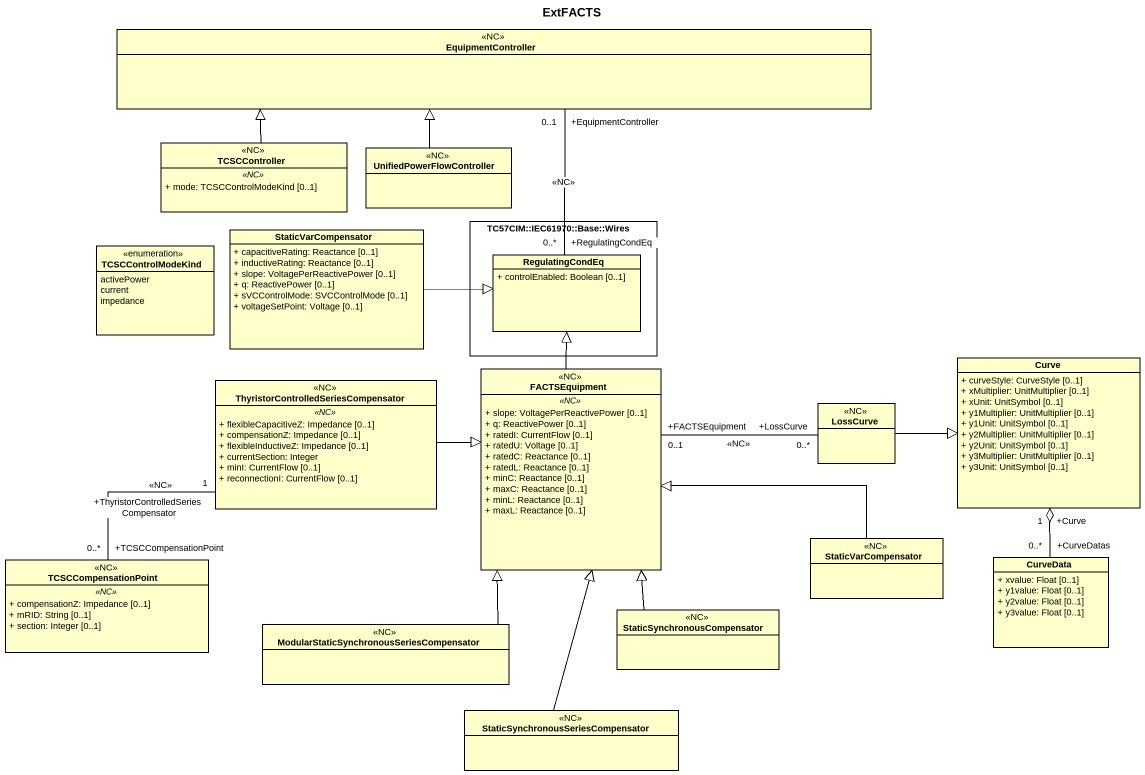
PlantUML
@startuml
title ExtFACTS
hide circle
hide empty members
skinparam classAttributeIconSize 0
class EquipmentController <<NC>>
class TCSCController <<NC>> {
  .. <<NC>> ..
  + mode: TCSCControlModeKind [0..1]
}
class UnifiedPowerFlowController <<NC>>
rectangle "TC57CIM::IEC61970::Base::Wires" as TC57CIM_IEC61970_Base_Wires {
  class RegulatingCondEq {
    + controlEnabled: Boolean [0..1]
  }
}
enum TCSCControlModeKind {
  activePower
  current
  impedance
}
class StaticVarCompensator {
  + capacitiveRating: Reactance [0..1]
  + inductiveRating: Reactance [0..1]
  + slope: VoltagePerReactivePower [0..1]
  + q: ReactivePower [0..1]
  + sVCControlMode: SVCControlMode [0..1]
  + voltageSetPoint: Voltage [0..1]
}
class "ThyristorControlledSeriesCompensator" as ThyristorControlledSeriesCom <<NC>> {
  .. <<NC>> ..
  + flexibleCapacitiveZ: Impedance [0..1]
  + compensationZ: Impedance [0..1]
  + flexibleInductiveZ: Impedance [0..1]
  + currentSection: Integer
  + minI: CurrentFlow [0..1]
  + reconnectionI: CurrentFlow [0..1]
}
class FACTSEquipment <<NC>> {
  .. <<NC>> ..
  + slope: VoltagePerReactivePower [0..1]
  + q: ReactivePower [0..1]
  + ratedI: CurrentFlow [0..1]
  + ratedU: Voltage [0..1]
  + ratedC: Reactance [0..1]
  + ratedL: Reactance [0..1]
  + minC: Reactance [0..1]
  + maxC: Reactance [0..1]
  + minL: Reactance [0..1]
  + maxL: Reactance [0..1]
}
class Curve {
  + curveStyle: CurveStyle [0..1]
  + xMultiplier: UnitMultiplier [0..1]
  + xUnit: UnitSymbol [0..1]
  + y1Multiplier: UnitMultiplier [0..1]
  + y1Unit: UnitSymbol [0..1]
  + y2Multiplier: UnitMultiplier [0..1]
  + y2Unit: UnitSymbol [0..1]
  + y3Multiplier: UnitMultiplier [0..1]
  + y3Unit: UnitSymbol [0..1]
}
class LossCurve <<NC>>
class TCSCCompensationPoint <<NC>> {
  .. <<NC>> ..
  + compensationZ: Impedance [0..1]
  + mRID: String [0..1]
  + section: Integer [0..1]
}
class "StaticVarCompensator" as StaticVarCompensator_2 <<NC>>
class CurveData {
  + xvalue: Float [0..1]
  + y1value: Float [0..1]
  + y2value: Float [0..1]
  + y3value: Float [0..1]
}
class StaticSynchronousCompensator <<NC>>
class "ModularStaticSynchronousSeriesCompensator" as ModularStaticSynchronousSeri <<NC>>
class "StaticSynchronousSeriesCompensator" as StaticSynchronousSeriesCompe <<NC>>
EquipmentController "+EquipmentController\n0..1" -- "+RegulatingCondEq\n0..*" RegulatingCondEq : <<NC>>
TCSCController -right-|> EquipmentController
UnifiedPowerFlowController -up-|> EquipmentController
StaticVarCompensator -right-|> RegulatingCondEq
ThyristorControlledSeriesCom -right-|> FACTSEquipment
FACTSEquipment -up-|> RegulatingCondEq
LossCurve "+LossCurve\n0..*" -left- "+FACTSEquipment\n0..1" FACTSEquipment : <<NC>>
LossCurve -right-|> Curve
TCSCCompensationPoint "+TCSCCompensationPoint\n0..*" -up- "+ThyristorControlledSeriesCompensator\n1" ThyristorControlledSeriesCom : <<NC>>
StaticVarCompensator_2 -left-|> FACTSEquipment
CurveData "+CurveDatas\n0..*" -up-o "+Curve\n1" Curve
StaticSynchronousCompensator -up-|> FACTSEquipment
ModularStaticSynchronousSeri -up-|> FACTSEquipment
StaticSynchronousSeriesCompe -up-|> FACTSEquipment
@enduml
